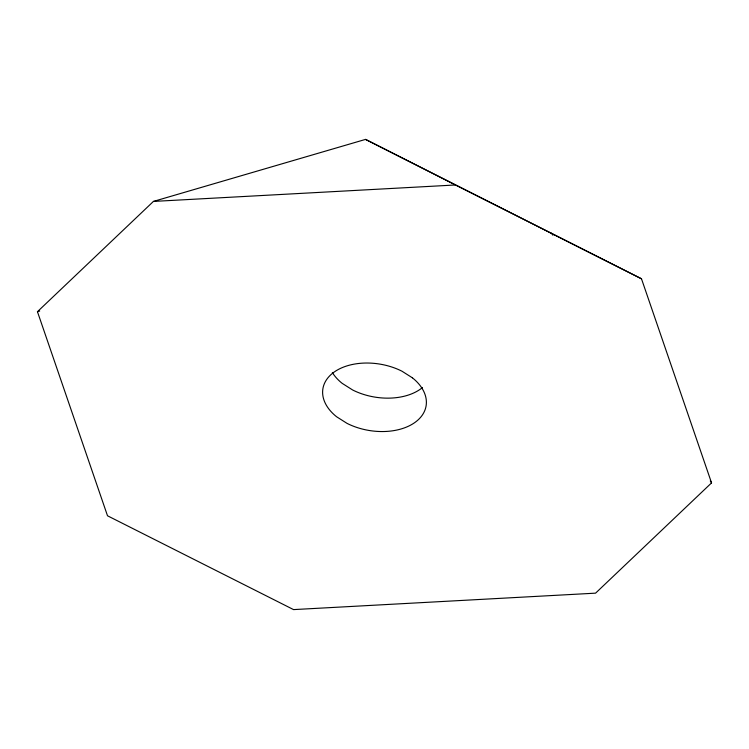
<?xml version="1.0" encoding="UTF-8"?>
<svg xmlns="http://www.w3.org/2000/svg" width="749" height="749" viewBox="0 0 749 749"><rect width="100%" height="100%" fill="white"/><g stroke="black" fill="none" stroke-linecap="round" stroke-linejoin="round"><path stroke-width="1.12" d="M37.45 311.696L153.423 201.425L365.549 139.398L641.49 278.797L711.55 482.89L595.577 593.152L293.552 609.602L107.51 515.78L37.45 311.696L39.697 311.032M153.423 201.425L455.448 184.975L641.49 278.797M365.549 139.398L455.448 184.975M551.592 233.22L552.846 235.186M710.286 480.924L711.55 482.89M422.455 387.57A52.308 33.621 9.5 0 1 352.639 389.986L342.181 383.357A52.308 33.621 9.5 0 1 332.35 372.543M412.409 377.824L401.951 371.195A52.308 33.621 9.5 0 0 334.428 371.869A52.308 33.621 9.5 0 0 336.591 416.753L347.049 423.382A52.308 33.621 9.5 0 0 414.572 422.708A52.308 33.621 9.5 0 0 412.409 377.824"/></g></svg>
